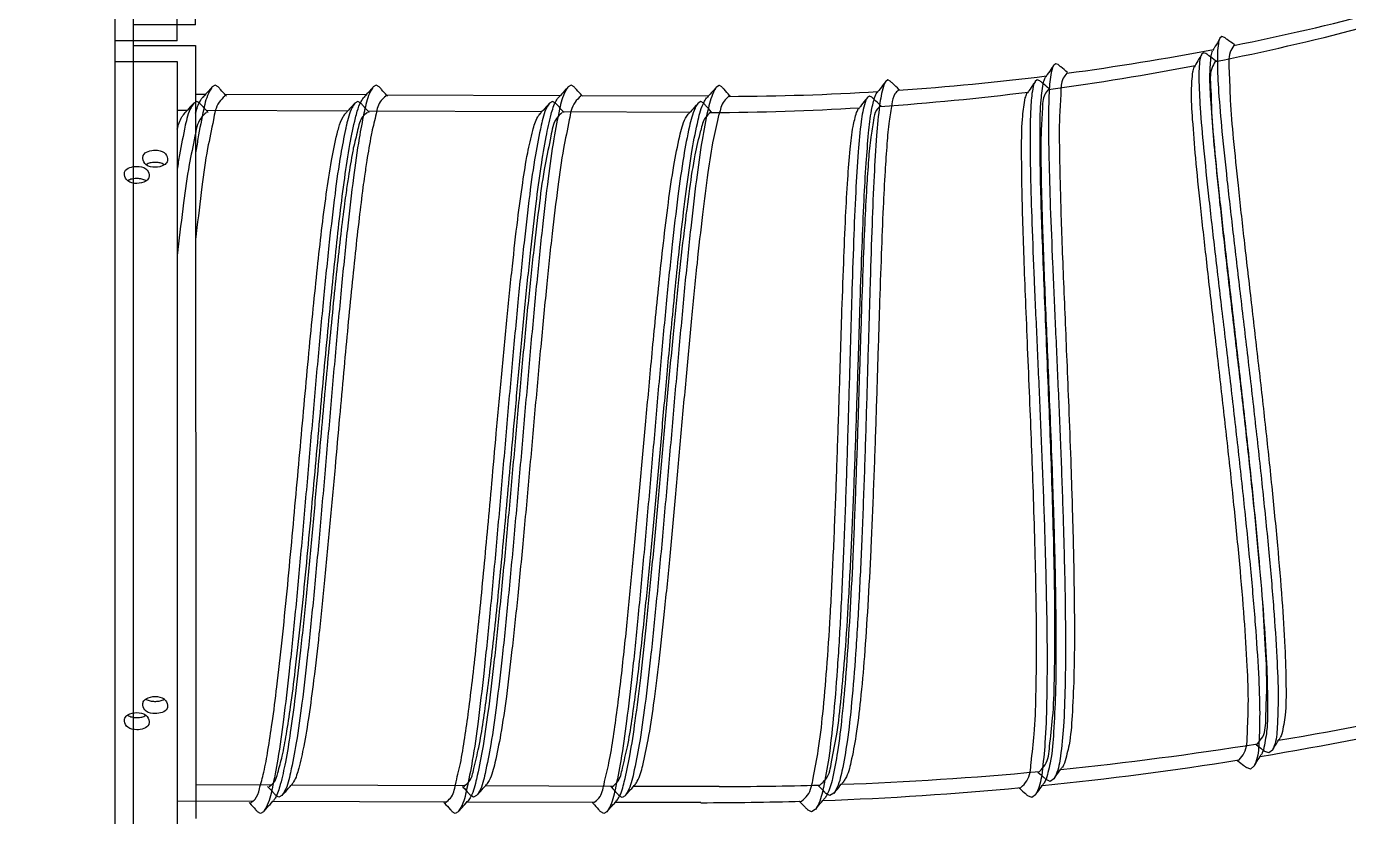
# Model space of a CAD drawing. Header units: inches. Extents: x 4821 to 127877, y 58012 to 433683.
# Drawn here: x 80278.1 to 80522.1, y 383388 to 383533.7 of the extents above; entities that cross this region are included whole.
import ezdxf

# ---------------------------------------------------------------- set-up
doc = ezdxf.new("R2010")
doc.units = ezdxf.units.IN
doc.header["$MEASUREMENT"] = 0
for name, color, linetype in [('A-FURN-FIXD', 10, 'Continuous'), ('A-WALL', 53, 'Continuous'), ('Cloums$0$A-COL-HAT', 8, 'Continuous'), ('EMG - ELEC - ID', 26, 'Continuous'), ('NECB-COLUM', 50, 'Continuous')]:
    doc.layers.add(name, color=color, linetype=linetype)

# ---------------------------------------------------------------- blocks, each defined once
blk = doc.blocks.new('COL BASEMT')
at = {"layer": 'Cloums$0$A-COL-HAT'}
h = blk.add_hatch(dxfattribs=at)
h.set_pattern_fill('ANSI31', color=256, scale=500)
h.set_pattern_definition([(45, (1452118.876, 42013.15), (-44.194174, 44.194174), [])])
h.paths.add_polyline_path([(1693546.85, 345625.99), (1693946.85, 345625.99), (1693950.94, 348875.93), (1693546.85, 348875.93)])
h.paths.add_polyline_path([(1688721.85, 335900.88), (1689121.55, 335900.88), (1689121.85, 337327.04), (1693949.19, 337326.96), (1693946.85, 345125.99), (1693546.85, 345125.99), (1693546.85, 337726.97), (1688721.85, 337727.04)])
h.paths.add_polyline_path([(1641271.85, 335200.88), (1640873.67, 335200.88), (1640871.85, 323973.06), (1689121.85, 323973.08), (1689121.4, 335200.88), (1688721.85, 335200.88), (1688721.85, 324373.08), (1641271.85, 324373.06)])
edge = h.paths.add_edge_path()
edge.add_line((1636446.85, 345125.99), (1636046.85, 345125.99))
edge.add_line((1636046.85, 345125.99), (1636049.02, 337698.91))
edge.add_arc((1626263.14, 338211.03), 9799.28, 305.315023, 357.004292, ccw=False)
edge.add_line((1631927.82, 330214.96), (1632171.53, 329896.4))
edge.add_arc((1626336.78, 338141.43), 10100.73, 305.285859, 355.375183)
edge.add_line((1636404.63, 337327), (1640874.01, 337327))
edge.add_line((1640874.01, 337327), (1640873.78, 335900.88))
edge.add_line((1640873.78, 335900.88), (1641271.85, 335900.88))
edge.add_line((1641271.85, 335900.88), (1641271.85, 337725.88))
edge.add_line((1641271.85, 337725.88), (1636446.85, 337725.88))
edge.add_line((1636446.85, 337725.88), (1636446.85, 345125.99))
h.paths.add_polyline_path([(1636046.85, 345625.99), (1636446.85, 345625.99), (1636446.85, 348875.93), (1636048.92, 348875.93)])
blk = doc.blocks.new('A$C0e128a0b')
at = {"layer": 'A-FURN-FIXD'}
for p, q in [((887.9, 305.07), (888.3, 304.57)), ((888.3, 304.57), (888.08, 303.96)), ((886.96, 302.87), (886.96, 302.89)), ((783.65, 298.05), (783.54, 297.69)), ((784.82, 299.43), (784.82, 299.42)), ((783.54, 297.69), (783.78, 297.4)), ((787.64, 273.72), (787.5, 273.37)), ((787.5, 273.37), (787.72, 273.07)), ((892.09, 273.09), (892.46, 272.56)), ((891.01, 270.96), (891.01, 270.98)), ((892.46, 272.56), (892.2, 271.97)), ((791.38, 250.36), (791.38, 250.35)), ((790.05, 249.16), (789.88, 248.82)), ((789.88, 248.82), (790.09, 248.5)), ((894.21, 240.87), (894.54, 240.32)), ((894.54, 240.32), (894.25, 239.75)), ((893, 238.83), (893, 238.85)), ((790.87, 224.48), (790.68, 224.15)), ((792.27, 225.58), (792.27, 225.57)), ((792.27, 225.57), (792.27, 225.53)), ((790.68, 224.15), (790.68, 224.13)), ((790.68, 224.13), (790.68, 224.12)), ((790.68, 224.12), (790.93, 223.72)), ((792.26, 222.52), (792.19, 204.04)), ((893.21, 224.12), (893.21, 211.56)), ((894.56, 210.35), (894.8, 209.91)), ((894.8, 209.91), (894.56, 209.47)), ((893.21, 208.48), (893.14, 189.88)), ((893.21, 208.48), (893.21, 208.49)), ((792.25, 203.87), (792.25, 203.85)), ((790.9, 202.88), (790.66, 202.44)), ((790.66, 202.44), (790.9, 202)), ((792.18, 200.85), (792.08, 175.44)), ((894.54, 188.62), (894.78, 188.18)), ((894.78, 188.18), (894.54, 187.75)), ((893.13, 186.84), (893.04, 161.48)), ((893.19, 186.76), (893.19, 186.77)), ((790.9, 174.37), (790.66, 173.93)), ((792.25, 175.36), (792.25, 175.35)), ((790.66, 173.93), (790.9, 173.49)), ((792.07, 172.44), (791.99, 151.78)), ((894.54, 160.12), (894.78, 159.68)), ((894.78, 159.68), (894.54, 159.24)), ((893.02, 158.5), (892.98, 147.5)), ((893.19, 158.25), (893.19, 158.26)), ((792.25, 151.78), (792.25, 151.77)), ((790.9, 150.79), (790.66, 150.35)), ((790.66, 150.35), (790.9, 149.92)), ((781.79, 147.5), (668.74, 147.5)), ((781.79, 147.5), (781.79, 138.35)), ((784.82, 147.5), (897.88, 147.5)), ((784.82, 138.35), (784.82, 147.5)), ((791.98, 148.94), (791.98, 147.5)), ((-25.13, 138.35), (1076.95, 138.35))]:
    blk.add_line(p, q, dxfattribs=at)
for major_axis, start_param, end_param in [((0, -468.37), 1.746491, 1.80851), ((0, -360.7), 1.781136, 1.841533), ((0, 468.37), -1.463864, -1.401845), ((0, -360.7), 1.712373, 1.77277), ((0, 360.7), -1.497982, -1.43759), ((0, 468.37), -1.532631, -1.470608), ((0, -360.7), 1.574848, 1.635245), ((0, 468.37), -1.570796, -1.53937)]:
    blk.add_ellipse((454.12, 224.12), major_axis=major_axis, ratio=0.9375, start_param=start_param, end_param=end_param, dxfattribs=at)
for points, knots in [([(783.78, 297.4), (783.8, 297.4), (784.03, 297.26), (785.21, 297.03), (787.8, 296.99), (792.1, 297.21), (797.85, 297.72), (804.88, 298.46), (812.94, 299.39), (821.78, 300.43), (831.08, 301.54), (840.56, 302.63), (849.88, 303.66), (858.74, 304.55), (866.83, 305.26), (873.88, 305.73), (879.68, 305.97), (883.98, 305.84), (886.64, 305.66), (887.7, 305.17), (887.9, 305.08)], [0, 0, 0, 0, 0.048789, 0.788984, 3.484168, 7.77962, 13.567227, 20.628335, 28.767712, 37.658268, 47.061975, 56.592652, 66.008835, 74.908705, 83.042473, 90.110731, 95.915755, 100.24134, 102.991059, 103.664654, 103.664654, 103.664654, 103.664654]), ([(784.82, 299.42), (785.15, 299.22), (786.28, 298.55), (789.1, 298.82), (793.26, 298.85), (798.88, 299.4), (805.69, 300.07), (813.51, 300.95), (822.07, 301.93), (831.05, 302.98), (840.18, 304.01), (849.16, 304.97), (857.73, 305.81), (865.57, 306.47), (872.41, 306.93), (878.03, 307.07), (882.28, 307.1), (884.59, 306.65), (885.5, 306.47)], [0, 0, 0, 0, 1.109526, 3.796697, 8.041463, 13.640242, 20.483471, 28.407847, 37.006533, 46.066818, 55.246414, 64.302645, 72.899683, 80.821865, 87.666951, 93.268384, 97.526069, 100.250421, 100.250421, 100.250421, 100.250421]), ([(887.9, 305.07), (887.76, 305.16), (887.27, 305.47), (886.79, 305.77), (886.45, 305.98)], [0, 0, 0, 0, 0.499118, 1.673744, 1.673744, 1.673744, 1.673744]), ([(886.96, 302.89), (886.63, 303.17), (885.57, 304.09), (882.63, 304.09), (878.47, 304.34), (872.8, 304.08), (865.96, 303.66), (858.11, 302.99), (849.54, 302.15), (840.56, 301.19), (831.43, 300.16), (822.46, 299.12), (813.92, 298.13), (806.12, 297.27), (799.32, 296.56), (793.75, 296.13), (789.55, 295.84), (787.24, 296.04), (786.35, 296.11)], [0, 0, 0, 0, 1.241632, 3.982004, 8.254595, 13.867493, 20.722796, 28.653526, 37.254861, 46.308377, 55.482445, 64.534225, 73.117275, 81.021652, 87.843038, 93.418191, 97.636775, 100.298749, 100.298749, 100.298749, 100.298749]), ([(887.12, 302.73), (887.35, 303.02), (887.67, 303.43), (887.99, 303.84), (888.08, 303.96)], [0, 0, 0, 0, 1.053291, 1.489593, 1.489593, 1.489593, 1.489593]), ([(887, 302.58), (887.01, 302.6), (887.05, 302.65), (887.09, 302.7), (887.12, 302.73)], [0, 0, 0, 0, 0.0610509, 0.184209, 0.184209, 0.184209, 0.184209]), ([(784.7, 299.47), (784.45, 299.14), (784.11, 298.67), (783.76, 298.19), (783.65, 298.05)], [0, 0, 0, 0, 1.176819, 1.67653, 1.67653, 1.67653, 1.67653]), ([(783.78, 297.4), (783.91, 297.33), (784.39, 297.05), (784.93, 296.74), (785.33, 296.51), (785.39, 296.47)], [0, 0, 0, 0, 0.43699, 1.613804, 1.814968, 1.814968, 1.814968, 1.814968]), ([(788.77, 275.07), (788.5, 274.75), (788.13, 274.31), (787.75, 273.86), (787.64, 273.72)], [0, 0, 0, 0, 1.176812, 1.676604, 1.676604, 1.676604, 1.676604]), ([(787.72, 273.07), (787.74, 273.06), (787.96, 272.91), (789.12, 272.59), (791.7, 272.36), (796, 272.27), (801.76, 272.36), (808.84, 272.58), (817, 272.91), (825.92, 273.31), (835.28, 273.73), (844.77, 274.13), (854.12, 274.46), (863, 274.7), (871.11, 274.82), (878.16, 274.77), (883.96, 274.58), (888.24, 274.15), (890.87, 273.77), (891.89, 273.2), (892.09, 273.09)], [0, 0, 0, 0, 0.048407, 0.787494, 3.478336, 7.766866, 13.545675, 20.613334, 28.828484, 37.803597, 47.149721, 56.657662, 66.054928, 74.936705, 83.071665, 90.1326, 95.928641, 100.247375, 102.992703, 103.664813, 103.664813, 103.664813, 103.664813]), ([(788.89, 275.01), (789.13, 274.81), (789.95, 274.14), (792.19, 274.13), (795.24, 273.87), (799.01, 273.89), (803.21, 273.95), (807.9, 274.08), (813.15, 274.25), (818.85, 274.48), (824.83, 274.73), (831.14, 274.99), (838.04, 275.28), (845.72, 275.57), (853.96, 275.84), (862.28, 276.04), (870.06, 276.12), (876.88, 276.07), (882.44, 275.8), (886.64, 275.52), (888.89, 274.9), (889.78, 274.66)], [0, 0, 0, 0, 0.895318, 3.021871, 6.278917, 10.152613, 14.175409, 18.779547, 24.078956, 29.799073, 35.736293, 41.858111, 48.565764, 56.259528, 64.68661, 73.089894, 80.987245, 87.813603, 93.35186, 97.550609, 100.254079, 100.254079, 100.254079, 100.254079]), ([(787.72, 273.07), (787.85, 272.99), (788.31, 272.68), (788.82, 272.33), (789.22, 272.06), (789.27, 272.02)], [0, 0, 0, 0, 0.437033, 1.613819, 1.817496, 1.817496, 1.817496, 1.817496]), ([(891.01, 270.98), (890.7, 271.29), (889.71, 272.28), (886.82, 272.49), (882.75, 273.04), (877.13, 273.2), (870.41, 273.29), (862.97, 273.2), (855.36, 273.03), (848, 272.8), (840.92, 272.54), (833.89, 272.26), (826.85, 271.96), (820.02, 271.68), (813.71, 271.43), (807.86, 271.23), (802.34, 271.09), (797.35, 271.07), (793.3, 271.09), (791.03, 271.46), (790.15, 271.6)], [0, 0, 0, 0, 1.251418, 3.95104, 8.110069, 13.678958, 20.542159, 28.131367, 35.783744, 43.170981, 50.009511, 56.839356, 64.087336, 70.938472, 77.152854, 82.834527, 88.351086, 93.543584, 97.70437, 100.349734, 100.349734, 100.349734, 100.349734]), ([(892.09, 273.09), (891.95, 273.19), (891.49, 273.53), (891.02, 273.87), (890.7, 274.1)], [0, 0, 0, 0, 0.499146, 1.673756, 1.673756, 1.673756, 1.673756]), ([(891.16, 270.81), (891.4, 271.09), (891.75, 271.47), (892.1, 271.86), (892.2, 271.97)], [0, 0, 0, 0, 1.053327, 1.489778, 1.489778, 1.489778, 1.489778]), ([(891.04, 270.68), (891.05, 270.69), (891.09, 270.74), (891.13, 270.78), (891.16, 270.81)], [0, 0, 0, 0, 0.0527412, 0.1758709, 0.1758709, 0.1758709, 0.1758709]), ([(791.26, 250.42), (790.98, 250.13), (790.57, 249.71), (790.17, 249.29), (790.05, 249.16)], [0, 0, 0, 0, 1.176816, 1.67661, 1.67661, 1.67661, 1.67661]), ([(791.38, 250.35), (791.55, 250.17), (792.09, 249.57), (793.77, 249.36), (796.14, 248.92), (799.44, 248.64), (803.64, 248.35), (809.02, 248.08), (815.69, 247.81), (823.48, 247.56), (832, 247.28), (840.86, 247.01), (849.76, 246.68), (858.41, 246.33), (866.54, 245.89), (873.87, 245.41), (880.2, 244.85), (885.37, 244.25), (889.2, 243.53), (891.53, 242.95), (892.41, 242.37), (892.57, 242.27)], [0, 0, 0, 0, 0.70756, 2.273732, 4.749597, 8.008869, 12.033099, 17.270449, 24.023863, 31.85561, 40.443813, 49.345614, 58.20858, 66.920966, 75.057043, 82.391971, 88.745096, 93.942792, 97.841362, 100.346556, 100.914314, 100.914314, 100.914314, 100.914314]), ([(790.09, 248.51), (790.1, 248.49), (790.32, 248.33), (791.48, 247.91), (794.12, 247.49), (798.49, 247.09), (804.31, 246.75), (811.39, 246.46), (819.5, 246.2), (828.38, 245.94), (837.72, 245.67), (847.23, 245.37), (856.55, 245.02), (865.4, 244.61), (873.47, 244.13), (880.48, 243.57), (886.22, 242.96), (890.45, 242.22), (893.03, 241.62), (894.03, 241.01), (894.22, 240.89)], [0, 0, 0, 0, 0.049789, 0.799455, 3.571309, 7.9931, 13.817982, 20.897122, 29.045063, 37.928747, 47.313928, 56.816214, 66.187071, 75.042694, 83.150352, 90.185812, 95.96029, 100.261905, 102.996725, 103.666452, 103.666452, 103.666452, 103.666452]), ([(790.09, 248.5), (790.21, 248.41), (790.64, 248.07), (791.14, 247.68), (791.51, 247.39), (791.57, 247.35)], [0, 0, 0, 0, 0.43765, 1.614492, 1.815187, 1.815187, 1.815187, 1.815187]), ([(893, 238.85), (892.72, 239.17), (891.85, 240.2), (889.07, 240.63), (885.18, 241.46), (879.8, 242.03), (873.28, 242.61), (865.75, 243.09), (857.48, 243.51), (848.75, 243.88), (839.82, 244.19), (830.97, 244.48), (822.46, 244.74), (814.67, 245.01), (807.93, 245.29), (802.38, 245.58), (797.99, 245.95), (794.7, 246.26), (792.94, 246.74), (792.26, 246.92)], [0, 0, 0, 0, 1.192896, 3.79963, 7.86585, 13.215112, 19.748368, 27.340343, 35.625184, 44.374632, 53.296969, 62.167537, 70.696499, 78.599671, 85.344188, 90.728634, 95.119677, 98.439736, 100.518205, 100.518205, 100.518205, 100.518205]), ([(894.21, 240.87), (894.08, 240.99), (893.64, 241.36), (893.2, 241.73), (892.89, 241.99)], [0, 0, 0, 0, 0.499538, 1.670821, 1.670821, 1.670821, 1.670821]), ([(893, 238.54), (893.01, 238.56), (893.06, 238.6), (893.1, 238.64), (893.13, 238.67)], [0, 0, 0, 0, 0.0534737, 0.1784769, 0.1784769, 0.1784769, 0.1784769]), ([(893.13, 238.67), (893.4, 238.93), (893.77, 239.29), (894.14, 239.64), (894.25, 239.75)], [0, 0, 0, 0, 1.052151, 1.489286, 1.489286, 1.489286, 1.489286]), ([(792.16, 225.65), (791.85, 225.38), (791.42, 224.99), (790.99, 224.6), (790.87, 224.48)], [0, 0, 0, 0, 1.176837, 1.676675, 1.676675, 1.676675, 1.676675]), ([(792.27, 225.53), (792.5, 225.28), (793.19, 224.49), (794.21, 224.27), (794.9, 224.12)], [0, 0, 0, 0, 0.960806, 2.972026, 2.972026, 2.972026, 2.972026]), ([(790.93, 223.72), (790.93, 223.71), (791.15, 223.52), (792.26, 222.96), (794.85, 222.29), (799.15, 221.5), (804.9, 220.7), (811.92, 219.89), (819.98, 219.07), (828.85, 218.25), (838.19, 217.43), (847.7, 216.6), (857.05, 215.78), (865.92, 214.95), (873.95, 214.14), (880.9, 213.32), (886.6, 212.55), (890.78, 211.7), (893.37, 211.13), (894.35, 210.49), (894.56, 210.35)], [0, 0, 0, 0, 0.029751, 0.826727, 3.606409, 7.958382, 13.777889, 20.834321, 28.925763, 37.860048, 47.281269, 56.786399, 66.22413, 75.171628, 83.222145, 90.215393, 95.96669, 100.241045, 102.939884, 103.668874, 103.668874, 103.668874, 103.668874]), ([(790.93, 223.72), (791.04, 223.62), (791.45, 223.25), (791.9, 222.84), (792.24, 222.54), (792.27, 222.51)], [0, 0, 0, 0, 0.436936, 1.613778, 1.747449, 1.747449, 1.747449, 1.747449]), ([(892.97, 211.8), (892.8, 211.91), (891.94, 212.48), (889.68, 213.06), (885.95, 213.85), (880.86, 214.6), (874.61, 215.38), (867.37, 216.16), (859.38, 216.95), (850.86, 217.73), (842.1, 218.52), (833.35, 219.3), (824.9, 220.09), (816.99, 220.88), (809.88, 221.66), (803.79, 222.44), (798.89, 223.17), (796.08, 223.84), (794.9, 224.12)], [0, 0, 0, 0, 0.597253, 2.996344, 6.806223, 11.935895, 18.235601, 25.516563, 33.556318, 42.109035, 50.912814, 59.696226, 68.191012, 76.137206, 83.289939, 89.430867, 94.375816, 97.981224, 97.981224, 97.981224, 97.981224]), ([(893.21, 208.49), (893, 208.75), (892.33, 209.6), (890.13, 210.02), (887.21, 210.78), (883.52, 211.35), (879.53, 211.91), (875.36, 212.43), (871.1, 212.9), (866.88, 213.35), (862.77, 213.76), (858.68, 214.15), (854.54, 214.54), (850.31, 214.93), (846.03, 215.31), (841.71, 215.7), (837.34, 216.09), (832.8, 216.51), (827.97, 216.95), (822.77, 217.45), (817.19, 218.01), (811.36, 218.64), (805.61, 219.34), (800.38, 220.07), (796.27, 220.9), (793.69, 221.52), (792.71, 222.14), (792.51, 222.26)], [0, 0, 0, 0, 0.947372, 3.049735, 6.237059, 10.066616, 14.043356, 18.2241, 22.555196, 26.767654, 30.818034, 34.832053, 38.951532, 43.176041, 47.454816, 51.733318, 56.035567, 60.508956, 65.273317, 70.437084, 76.039781, 81.929906, 87.821829, 93.25679, 97.592495, 100.303113, 100.984488, 100.984488, 100.984488, 100.984488]), ([(894.56, 210.35), (894.43, 210.46), (894, 210.85), (893.55, 211.26), (893.23, 211.55), (893.21, 211.56)], [0, 0, 0, 0, 0.500107, 1.677396, 1.747512, 1.747512, 1.747512, 1.747512]), ([(893.32, 208.35), (893.62, 208.62), (894.03, 208.99), (894.45, 209.37), (894.56, 209.47)], [0, 0, 0, 0, 1.174671, 1.61195, 1.61195, 1.61195, 1.61195]), ([(792.14, 204), (791.86, 203.74), (791.44, 203.37), (791.03, 202.99), (790.9, 202.88)], [0, 0, 0, 0, 1.11191, 1.611862, 1.611862, 1.611862, 1.611862]), ([(792.25, 204.09), (792.23, 204.07), (792.2, 204.04), (792.16, 204.01), (792.14, 204)], [0, 0, 0, 0, 0.070201, 0.1356322, 0.1356322, 0.1356322, 0.1356322]), ([(792.25, 203.85), (792.53, 203.55), (793.45, 202.55), (796.29, 202.11), (800.32, 201.18), (805.91, 200.44), (812.67, 199.61), (820.49, 198.8), (829.09, 197.97), (838.15, 197.15), (847.38, 196.32), (856.45, 195.5), (865.05, 194.67), (872.86, 193.85), (879.62, 193.04), (885.16, 192.26), (889.25, 191.43), (891.77, 190.82), (892.75, 190.21), (892.95, 190.08)], [0, 0, 0, 0, 1.169602, 3.854762, 8.059635, 13.65908, 20.480742, 28.321167, 36.988109, 46.14908, 55.364217, 64.520562, 73.200385, 81.030297, 87.835802, 93.421048, 97.600168, 100.267298, 100.973419, 100.973419, 100.973419, 100.973419]), ([(790.9, 202), (791.11, 201.86), (792.09, 201.21), (794.71, 200.64), (798.93, 199.78), (804.69, 199.01), (811.7, 198.19), (819.74, 197.37), (828.56, 196.55), (837.84, 195.73), (847.34, 194.91), (856.76, 194.08), (865.76, 193.24), (873.91, 192.42), (880.91, 191.59), (886.6, 190.82), (890.77, 189.98), (893.35, 189.41), (894.33, 188.76), (894.54, 188.62)], [0, 0, 0, 0, 0.719106, 3.42543, 7.777721, 13.587034, 20.624217, 28.751873, 37.601758, 46.922883, 56.416385, 65.929848, 75.035488, 83.2487, 90.248442, 95.984949, 100.249683, 102.942159, 103.66883, 103.66883, 103.66883, 103.66883]), ([(790.9, 202), (791.01, 201.9), (791.43, 201.52), (791.88, 201.12), (792.21, 200.81), (792.25, 200.78)], [0, 0, 0, 0, 0.437698, 1.614806, 1.747398, 1.747398, 1.747398, 1.747398]), ([(893.19, 186.77), (892.99, 187.02), (892.34, 187.86), (890.18, 188.28), (887.31, 189.03), (883.68, 189.6), (879.65, 190.17), (875.16, 190.72), (870.12, 191.29), (864.62, 191.85), (858.83, 192.41), (852.76, 192.98), (846.2, 193.57), (838.89, 194.22), (830.95, 194.95), (822.8, 195.71), (815.1, 196.5), (808.39, 197.25), (802.88, 197.99), (798.52, 198.68), (795.31, 199.4), (793.36, 199.95), (792.63, 200.45), (792.49, 200.55)], [0, 0, 0, 0, 0.919806, 2.978938, 6.12287, 9.893599, 13.804048, 18.21781, 23.323664, 28.863852, 34.649515, 40.580981, 46.977409, 54.234849, 62.359282, 70.66321, 78.558158, 85.336881, 90.708773, 95.081583, 98.403926, 100.503493, 100.984697, 100.984697, 100.984697, 100.984697]), ([(894.54, 188.62), (894.41, 188.74), (893.98, 189.13), (893.53, 189.53), (893.21, 189.82), (893.19, 189.84)], [0, 0, 0, 0, 0.498633, 1.674753, 1.747527, 1.747527, 1.747527, 1.747527]), ([(893.29, 186.62), (893.6, 186.9), (894.01, 187.27), (894.42, 187.64), (894.54, 187.75)], [0, 0, 0, 0, 1.174087, 1.611961, 1.611961, 1.611961, 1.611961]), ([(792.14, 175.49), (791.86, 175.23), (791.44, 174.86), (791.03, 174.49), (790.9, 174.37)], [0, 0, 0, 0, 1.111925, 1.611929, 1.611929, 1.611929, 1.611929]), ([(792.25, 175.59), (792.23, 175.57), (792.2, 175.54), (792.16, 175.51), (792.14, 175.49)], [0, 0, 0, 0, 0.0708301, 0.1357211, 0.1357211, 0.1357211, 0.1357211]), ([(792.25, 175.35), (792.45, 175.09), (793.1, 174.26), (795.1, 173.86), (796.63, 173.49), (797.51, 173.27)], [0, 0, 0, 0, 0.915243, 2.964027, 5.675491, 5.675491, 5.675491, 5.675491]), ([(790.9, 173.49), (791.11, 173.36), (792.09, 172.71), (793.46, 172.42), (794.55, 172.17), (794.75, 172.12)], [0, 0, 0, 0, 0.727219, 3.417933, 4.043721, 4.043721, 4.043721, 4.043721]), ([(790.9, 173.49), (791.01, 173.39), (791.43, 173.02), (791.88, 172.61), (792.21, 172.31), (792.25, 172.28)], [0, 0, 0, 0, 0.437338, 1.614348, 1.747418, 1.747418, 1.747418, 1.747418]), ([(797.93, 173.19), (799.18, 172.96), (801.18, 172.6), (803.19, 172.32), (803.95, 172.21)], [0, 0, 0, 0, 3.763279, 6.034149, 6.034149, 6.034149, 6.034149]), ([(803.95, 172.21), (804.5, 172.13), (806.53, 171.85), (810.28, 171.4), (815.36, 170.82), (820.9, 170.26), (826.73, 169.69), (832.84, 169.13), (839.46, 168.53), (846.81, 167.87), (854.77, 167.14), (862.89, 166.38), (870.53, 165.6), (877.18, 164.84), (882.64, 164.12), (886.97, 163.43), (890.15, 162.71), (892.09, 162.16), (892.81, 161.66), (892.95, 161.57)], [0, 0, 0, 0, 1.641387, 6.086664, 11.232865, 16.812381, 22.635628, 28.607725, 35.057484, 42.380129, 50.52348, 58.79577, 66.622277, 73.332524, 78.657274, 83.002747, 86.298225, 88.379265, 88.85291, 88.85291, 88.85291, 88.85291]), ([(794.45, 171.14), (793.95, 171.3), (793.27, 171.53), (792.66, 171.93), (792.49, 172.04)], [0, 0, 0, 0, 1.529615, 2.118315, 2.118315, 2.118315, 2.118315]), ([(893.19, 158.26), (893.04, 158.49), (892.57, 159.18), (890.88, 159.6), (888.55, 160.27), (885.3, 160.83), (881.13, 161.47), (875.77, 162.15), (869.34, 162.87), (862.29, 163.58), (855.16, 164.25), (848.12, 164.89), (841.16, 165.52), (834.27, 166.14), (827.53, 166.76), (821.11, 167.38), (815.14, 168), (809.57, 168.61), (804.34, 169.28), (799.62, 169.99), (796.37, 170.63), (794.77, 171.06), (794.45, 171.14)], [0, 0, 0, 0, 0.758754, 2.347241, 4.832324, 8.075215, 12.068228, 17.364497, 24.124601, 31.28208, 38.388518, 45.396246, 52.285232, 59.163699, 65.928251, 72.410874, 78.316944, 83.748353, 89.04602, 93.978379, 97.908131, 98.879238, 98.879238, 98.879238, 98.879238]), ([(794.75, 172.12), (795.96, 171.88), (799.08, 171.26), (804.58, 170.52), (811.61, 169.69), (819.74, 168.87), (828.65, 168.04), (837.98, 167.22), (847.44, 166.4), (856.73, 165.58), (865.56, 164.76), (873.62, 163.94), (880.62, 163.12), (886.39, 162.35), (890.65, 161.5), (893.31, 160.92), (894.32, 160.26), (894.54, 160.12)], [0, 0, 0, 0, 3.65811, 9.418026, 16.461185, 24.681536, 33.694703, 43.042559, 52.515722, 61.88603, 70.74704, 78.871381, 85.925143, 91.710213, 96.104356, 98.882394, 99.62538, 99.62538, 99.62538, 99.62538]), ([(894.54, 160.12), (894.41, 160.24), (893.98, 160.62), (893.53, 161.03), (893.21, 161.32), (893.19, 161.33)], [0, 0, 0, 0, 0.500058, 1.676775, 1.747653, 1.747653, 1.747653, 1.747653]), ([(893.3, 158.12), (893.6, 158.39), (894.01, 158.77), (894.43, 159.14), (894.54, 159.24)], [0, 0, 0, 0, 1.175123, 1.611816, 1.611816, 1.611816, 1.611816]), ([(792.14, 151.91), (791.86, 151.66), (791.44, 151.28), (791.03, 150.91), (790.9, 150.79)], [0, 0, 0, 0, 1.11191, 1.611862, 1.611862, 1.611862, 1.611862]), ([(792.25, 152.01), (792.23, 151.99), (792.2, 151.96), (792.16, 151.93), (792.14, 151.91)], [0, 0, 0, 0, 0.070201, 0.1356322, 0.1356322, 0.1356322, 0.1356322]), ([(792.25, 151.77), (792.53, 151.47), (793.45, 150.47), (796.29, 150.03), (800.32, 149.09), (805.91, 148.36), (810.31, 147.82), (812.85, 147.53), (813.11, 147.5)], [0, 0, 0, 0, 1.169602, 3.854762, 8.059635, 13.65908, 20.480742, 21.258665, 21.258665, 21.258665, 21.258665]), ([(790.9, 149.92), (791.01, 149.81), (791.43, 149.44), (791.88, 149.03), (792.21, 148.73), (792.25, 148.7)], [0, 0, 0, 0, 0.437698, 1.614806, 1.747398, 1.747398, 1.747398, 1.747398]), ([(790.9, 149.91), (791.11, 149.78), (792.09, 149.13), (794.71, 148.55), (797.72, 147.95), (799.87, 147.6), (800.58, 147.5)], [0, 0, 0, 0, 0.719106, 3.42543, 7.777721, 9.89708, 9.89708, 9.89708, 9.89708]), ([(794.71, 147.5), (794.08, 147.67), (793.3, 147.91), (792.63, 148.37), (792.49, 148.47)], [98.606611, 98.606611, 98.606611, 98.606611, 100.503493, 100.984697, 100.984697, 100.984697, 100.984697]), ([(800.15, 141.58), (800.15, 142.04), (800.27, 142.96), (801.06, 143.34), (801.39, 143.38)], [0, 0, 0, 0, 1.287208, 2.262417, 2.262417, 2.262417, 2.262417]), ([(801.39, 143.38), (801.54, 143.4), (801.92, 143.37), (802.2, 143.08), (802.31, 142.91)], [0, 0, 0, 0, 0.470635, 1.056302, 1.056302, 1.056302, 1.056302]), ([(880.41, 142.89), (880.42, 142.9), (880.64, 143.17), (880.99, 143.35), (881.33, 143.38)], [0, 0, 0, 0, 0.023253, 1.016711, 1.016711, 1.016711, 1.016711]), ([(881.33, 143.38), (881.48, 143.4), (882.29, 143.31), (882.55, 142.22), (882.55, 141.58)], [0, 0, 0, 0, 0.466332, 2.248346, 2.248346, 2.248346, 2.248346]), ([(801.37, 139.77), (801.21, 139.76), (800.41, 139.84), (800.15, 140.94), (800.15, 141.58)], [0, 0, 0, 0, 0.466332, 2.248346, 2.248346, 2.248346, 2.248346]), ([(882.55, 141.58), (882.55, 141.12), (882.42, 140.2), (881.64, 139.81), (881.31, 139.78)], [0, 0, 0, 0, 1.287208, 2.262417, 2.262417, 2.262417, 2.262417]), ([(802.29, 140.26), (802.28, 140.26), (802.05, 139.99), (801.7, 139.81), (801.37, 139.77)], [0, 0, 0, 0, 0.023191, 1.016649, 1.016649, 1.016649, 1.016649]), ([(881.31, 139.78), (881.15, 139.76), (880.78, 139.79), (880.5, 140.07), (880.39, 140.25)], [0, 0, 0, 0, 0.470635, 1.056518, 1.056518, 1.056518, 1.056518])]:
    blk.add_open_spline(points, degree=3, knots=knots, dxfattribs=at)
for points in [[(885.5, 306.47), (885.7, 306.38), (885.9, 306.3), (886.1, 306.21)], [(886.45, 305.98), (886.33, 306.06), (886.21, 306.13), (886.1, 306.2)], [(784.78, 299.59), (784.75, 299.55), (784.72, 299.51), (784.7, 299.47)], [(785.39, 296.47), (785.47, 296.43), (785.54, 296.39), (785.62, 296.34)], [(786.35, 296.11), (786.1, 296.18), (785.85, 296.25), (785.6, 296.32)], [(889.78, 274.66), (889.97, 274.56), (890.17, 274.46), (890.37, 274.36)], [(890.7, 274.1), (890.59, 274.19), (890.47, 274.27), (890.36, 274.35)], [(789.27, 272.02), (789.35, 271.97), (789.42, 271.93), (789.49, 271.88)], [(790.15, 271.6), (789.92, 271.69), (789.7, 271.77), (789.47, 271.85)], [(791.36, 250.53), (791.33, 250.49), (791.29, 250.46), (791.26, 250.42)], [(791.57, 247.35), (791.63, 247.29), (791.7, 247.24), (791.77, 247.19)], [(792.26, 246.92), (792.09, 247.01), (791.93, 247.09), (791.76, 247.17)], [(892.89, 241.99), (892.78, 242.08), (892.67, 242.17), (892.57, 242.26)], [(792.26, 225.75), (792.23, 225.71), (792.19, 225.68), (792.16, 225.65)], [(792.27, 222.51), (792.36, 222.43), (792.44, 222.35), (792.52, 222.28)], [(893.21, 211.56), (893.13, 211.64), (893.05, 211.71), (892.96, 211.79)], [(893.21, 208.25), (893.25, 208.28), (893.28, 208.32), (893.32, 208.35)], [(792.25, 200.78), (792.33, 200.71), (792.42, 200.63), (792.5, 200.56)], [(893.19, 189.84), (893.11, 189.91), (893.02, 189.99), (892.94, 190.07)], [(893.19, 186.53), (893.23, 186.56), (893.26, 186.59), (893.29, 186.62)], [(792.25, 172.28), (792.33, 172.2), (792.42, 172.13), (792.5, 172.05)], [(797.51, 173.27), (797.65, 173.24), (797.79, 173.22), (797.93, 173.19)], [(893.19, 161.33), (893.11, 161.41), (893.02, 161.49), (892.94, 161.56)], [(893.19, 158.03), (893.23, 158.06), (893.26, 158.09), (893.3, 158.12)], [(792.25, 148.7), (792.33, 148.62), (792.42, 148.55), (792.5, 148.47)], [(802.02, 142.3), (801.97, 142.1), (801.94, 141.89), (801.93, 141.68)], [(801.93, 141.68), (801.93, 141.65), (801.93, 141.61), (801.93, 141.58)], [(801.93, 141.58), (801.93, 141.54), (801.93, 141.51), (801.93, 141.48)], [(801.93, 141.48), (801.94, 141.27), (801.96, 141.05), (802, 140.85)], [(802.25, 142.91), (802.14, 142.72), (802.07, 142.51), (802.02, 142.3)], [(802.65, 141.58), (802.65, 141.12), (802.57, 140.61), (802.29, 140.26)], [(802.31, 142.91), (802.54, 142.52), (802.65, 142.04), (802.65, 141.58)], [(880.05, 141.58), (880.05, 142.03), (880.13, 142.55), (880.41, 142.89)], [(880.39, 140.25), (880.15, 140.63), (880.05, 141.12), (880.05, 141.58)], [(880.69, 142.31), (880.64, 142.52), (880.56, 142.73), (880.42, 142.89)], [(880.68, 140.85), (880.73, 141.06), (880.75, 141.27), (880.76, 141.48)], [(880.76, 141.68), (880.76, 141.89), (880.74, 142.1), (880.69, 142.31)], [(880.76, 141.58), (880.76, 141.61), (880.76, 141.65), (880.76, 141.68)], [(880.76, 141.48), (880.76, 141.51), (880.76, 141.54), (880.76, 141.58)], [(802, 140.85), (802.05, 140.64), (802.14, 140.43), (802.27, 140.26)], [(880.44, 140.25), (880.55, 140.43), (880.63, 140.64), (880.68, 140.85)]]:
    blk.add_open_spline(points, degree=3, dxfattribs=at)

msp = doc.modelspace()

# ---------------------------------------------------------------- hatches: boundary and pattern name
at = {"layer": 'A-WALL'}
h = msp.add_hatch(dxfattribs=at)
h.set_pattern_fill('ANSI36', color=3, scale=250)
h.set_pattern_definition([(45, (-1206225.3, -363005.7), (420.9495, 1543.4815), [1984.375, -396.875, 0, -396.875])])
h.paths.add_polyline_path([(86321.51, 396060.39), (78773.72, 396060.36), (78773.72, 379510.37), (86321.51, 379510.37)])
h.paths.add_polyline_path([(35926.89, 396110.37), (28823.73, 396110.37), (28823.73, 387310.43), (35926.89, 387310.43)])
h = msp.add_hatch(dxfattribs=at)
h.set_pattern_fill('ANSI36', color=3, scale=250)
h.set_pattern_definition([(45, (-1206228.7, -363008.7), (420.9495, 1543.4815), [1984.375, -396.875, 0, -396.875])])
h.paths.add_polyline_path([(86318.11, 396057.41), (78770.32, 396057.38), (78770.32, 379507.39), (86318.11, 379507.39)])
h.paths.add_polyline_path([(35923.49, 396107.39), (28820.33, 396107.39), (28820.33, 387307.45), (35923.49, 387307.44)])

# ---------------------------------------------------------------- block references
at = {"layer": 'EMG - ELEC - ID', "xscale": 1.260932877019967, "yscale": 1.260932877019967, "zscale": 1.260932877019967, "rotation": 270.0008681710996}
for p in [(80123.35, 384519.79), (80119.95, 384516.81)]:
    msp.add_blockref('A$C0e128a0b', p, dxfattribs=at)
at = {"layer": 'NECB-COLUM'}
for p in [(-1607623.13, 42184.44), (-1607626.53, 42181.46)]:
    msp.add_blockref('COL BASEMT', p, dxfattribs=at)

doc.saveas('drawing.dxf')
